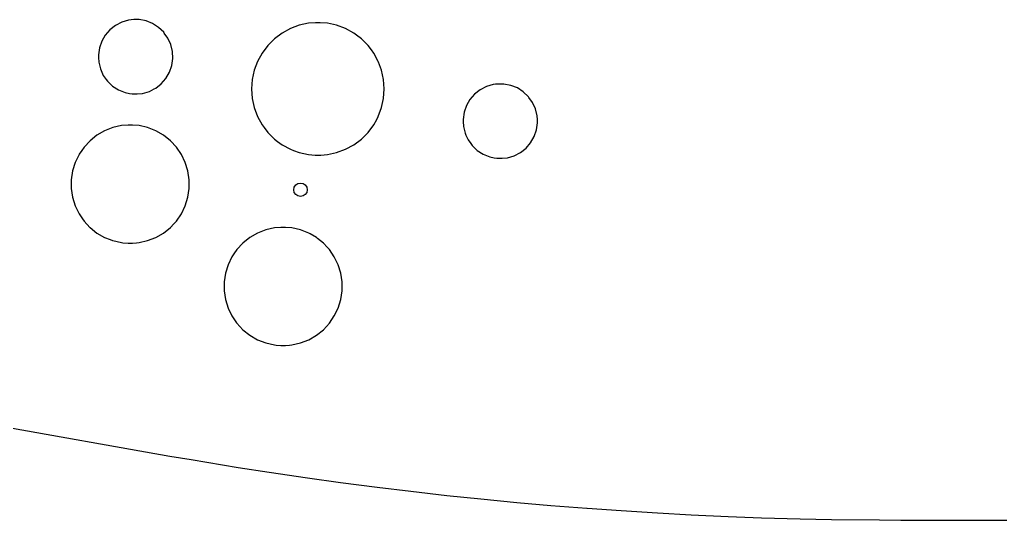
# Model space of a CAD drawing. Extents: x 1.95 to 9.87, y -5.96 to -1.39.
# Drawn here: x 4.695 to 5.842, y -5.963 to -5.378 of the extents above; entities that cross this region are included whole.
import ezdxf

# ---------------------------------------------------------------- set-up
doc = ezdxf.new("R2010")
doc.units = 0
doc.header["$MEASUREMENT"] = 0
doc.layers.add('BLACK', color=7, linetype='CONTINUOUS')

msp = doc.modelspace()

# ---------------------------------------------------------------- linework, layer by layer
at = {"layer": 'BLACK', "linetype": 'CONTINUOUS'}
for p, q in [((4.82566, -5.37848), (4.82249, -5.37879)), ((4.82866, -5.3782), (4.82566, -5.37848)), ((4.83487, -5.3782), (4.82866, -5.3782)), ((4.843, -5.37977), (4.83487, -5.3782)), ((4.83487, -5.3782), (4.83487, -5.3782)), ((4.80067, -5.39003), (4.79525, -5.39629)), ((4.80718, -5.38492), (4.80067, -5.39003)), ((4.81454, -5.38112), (4.80718, -5.38492)), ((4.82249, -5.37879), (4.81454, -5.38112)), ((4.84303, -5.37978), (4.843, -5.37977)), ((4.843, -5.37977), (4.843, -5.37977)), ((4.843, -5.37977), (4.843, -5.37977)), ((4.85069, -5.38284), (4.84303, -5.37978)), ((4.85766, -5.38732), (4.85069, -5.38284)), ((4.86365, -5.39303), (4.85766, -5.38732)), ((4.85766, -5.38732), (4.85766, -5.38732)), ((4.85766, -5.38732), (4.85766, -5.38732)), ((5.01176, -5.38861), (5.00204, -5.39391)), ((5.02212, -5.38474), (5.01176, -5.38861)), ((5.03294, -5.38239), (5.02212, -5.38474)), ((5.04121, -5.3818), (5.03294, -5.38239)), ((5.04674, -5.3818), (5.04121, -5.3818)), ((5.04121, -5.3818), (5.04121, -5.3818)), ((5.05501, -5.38239), (5.04674, -5.3818)), ((5.04674, -5.3818), (5.04674, -5.3818)), ((5.06583, -5.38474), (5.05501, -5.38239)), ((5.07619, -5.38861), (5.06583, -5.38474)), ((5.08591, -5.39391), (5.07619, -5.38861)), ((4.79525, -5.39629), (4.79111, -5.40346)), ((4.86428, -5.39393), (4.86365, -5.39303)), ((4.86845, -5.39978), (4.86428, -5.39393)), ((4.87189, -5.40731), (4.86845, -5.39978)), ((4.86845, -5.39978), (4.86845, -5.39978)), ((4.86845, -5.39978), (4.86845, -5.39978)), ((4.99318, -5.40055), (4.98536, -5.40837)), ((5.00204, -5.39391), (4.99318, -5.40055)), ((5.0891, -5.39631), (5.08591, -5.39391)), ((5.09477, -5.40055), (5.0891, -5.39631)), ((5.10259, -5.40837), (5.09477, -5.40055)), ((4.7884, -5.41129), (4.78725, -5.41926)), ((4.79111, -5.40346), (4.7884, -5.41129)), ((4.87384, -5.41536), (4.87189, -5.40731)), ((4.98536, -5.40837), (4.97873, -5.41723)), ((5.10642, -5.41349), (5.10259, -5.40837)), ((4.78725, -5.41926), (4.78722, -5.41949)), ((4.78722, -5.41949), (4.78736, -5.42235)), ((4.78736, -5.42235), (4.78761, -5.42776)), ((4.87306, -5.43183), (4.87424, -5.42363)), ((4.87424, -5.42363), (4.87384, -5.41536)), ((4.97873, -5.41723), (4.97342, -5.42694)), ((5.10922, -5.41723), (5.10642, -5.41349)), ((5.11453, -5.42694), (5.10922, -5.41723)), ((4.78761, -5.42776), (4.78762, -5.42777)), ((4.78762, -5.42777), (4.78957, -5.43581)), ((4.78957, -5.43581), (4.79132, -5.43966)), ((4.87035, -5.43966), (4.87306, -5.43183)), ((4.97342, -5.42694), (4.96956, -5.43731)), ((5.11483, -5.42776), (5.11453, -5.42694)), ((5.11839, -5.43731), (5.11483, -5.42776)), ((4.79132, -5.43966), (4.79301, -5.44334)), ((4.79301, -5.44334), (4.79642, -5.44814)), ((4.86079, -5.45309), (4.86621, -5.44683)), ((4.86621, -5.44683), (4.87035, -5.43966)), ((4.96956, -5.43731), (4.9672, -5.44812)), ((5.12075, -5.44812), (5.11839, -5.43731)), ((4.79642, -5.44814), (4.79781, -5.45009)), ((4.79781, -5.45009), (4.8038, -5.4558)), ((4.8038, -5.4558), (4.8038, -5.4558)), ((4.8038, -5.4558), (4.8038, -5.4558)), ((4.8038, -5.4558), (4.81077, -5.46028)), ((4.85242, -5.45916), (4.85428, -5.4582)), ((4.85428, -5.4582), (4.86079, -5.45309)), ((4.9672, -5.44812), (4.96641, -5.45916)), ((5.12153, -5.45916), (5.12075, -5.44812)), ((5.24103, -5.45632), (5.23367, -5.46012)), ((5.24898, -5.45399), (5.24103, -5.45632)), ((5.25172, -5.45373), (5.24898, -5.45399)), ((5.25515, -5.4534), (5.25172, -5.45373)), ((5.26136, -5.4534), (5.25515, -5.4534)), ((5.26949, -5.45497), (5.26136, -5.4534)), ((5.26136, -5.4534), (5.26136, -5.4534)), ((5.26953, -5.45498), (5.26949, -5.45497)), ((5.26949, -5.45497), (5.26949, -5.45497)), ((5.26949, -5.45497), (5.26949, -5.45497)), ((5.27718, -5.45805), (5.26953, -5.45498)), ((5.28415, -5.46252), (5.27718, -5.45805)), ((4.81077, -5.46028), (4.81077, -5.46028)), ((4.81077, -5.46028), (4.81846, -5.46336)), ((4.81846, -5.46336), (4.82353, -5.46433)), ((4.82353, -5.46433), (4.82659, -5.46492)), ((4.82659, -5.46492), (4.82659, -5.46492)), ((4.82659, -5.46492), (4.83279, -5.46492)), ((4.83279, -5.46492), (4.83897, -5.46433)), ((4.83279, -5.46492), (4.83279, -5.46492)), ((4.83897, -5.46433), (4.84692, -5.462)), ((4.84692, -5.462), (4.85242, -5.45916)), ((4.96641, -5.45916), (4.9672, -5.4702)), ((4.9672, -5.4702), (4.96956, -5.48101)), ((5.11839, -5.48101), (5.12075, -5.4702)), ((5.12075, -5.4702), (5.12153, -5.45916)), ((5.22716, -5.46524), (5.22174, -5.4715)), ((5.23367, -5.46012), (5.22716, -5.46524)), ((5.29014, -5.46824), (5.28415, -5.46252)), ((5.28415, -5.46252), (5.28415, -5.46252)), ((5.28415, -5.46252), (5.28415, -5.46252)), ((5.29073, -5.46907), (5.29014, -5.46824)), ((5.29494, -5.47498), (5.29073, -5.46907)), ((4.96956, -5.48101), (4.97342, -5.49138)), ((5.11453, -5.49138), (5.11839, -5.48101)), ((5.2176, -5.47867), (5.21489, -5.48649)), ((5.22174, -5.4715), (5.2176, -5.47867)), ((5.29838, -5.48252), (5.29494, -5.47498)), ((5.29494, -5.47498), (5.29494, -5.47498)), ((5.29494, -5.47498), (5.29494, -5.47498)), ((4.97342, -5.49138), (4.97873, -5.50109)), ((5.11272, -5.49469), (5.11453, -5.49138)), ((5.21489, -5.48649), (5.21371, -5.49469)), ((5.30034, -5.49056), (5.29838, -5.48252)), ((5.30053, -5.4947), (5.30034, -5.49056)), ((4.80411, -5.50433), (4.79449, -5.50811)), ((4.81418, -5.50203), (4.80411, -5.50433)), ((4.8219, -5.50146), (4.81418, -5.50203)), ((4.82706, -5.50146), (4.8219, -5.50146)), ((4.8219, -5.50146), (4.8219, -5.50146)), ((4.83478, -5.50203), (4.82706, -5.50146)), ((4.82706, -5.50146), (4.82706, -5.50146)), ((4.84485, -5.50433), (4.83478, -5.50203)), ((4.85446, -5.50811), (4.84485, -5.50433)), ((4.97873, -5.50109), (4.98115, -5.50433)), ((4.98115, -5.50433), (4.98536, -5.50995)), ((5.10259, -5.50995), (5.10922, -5.50109)), ((5.10922, -5.50109), (5.11272, -5.49469)), ((5.21371, -5.49469), (5.21383, -5.49729)), ((5.21371, -5.49469), (5.21371, -5.49469)), ((5.21383, -5.49729), (5.2141, -5.50296)), ((5.2141, -5.50296), (5.21489, -5.50622)), ((5.29955, -5.50703), (5.30073, -5.49883)), ((5.30073, -5.49883), (5.30053, -5.4947)), ((4.78555, -5.51327), (4.77747, -5.51971)), ((4.79449, -5.50811), (4.78555, -5.51327)), ((4.86341, -5.51327), (4.85446, -5.50811)), ((4.87148, -5.51971), (4.86341, -5.51327)), ((4.86341, -5.51327), (4.86341, -5.51327)), ((4.98536, -5.50995), (4.99318, -5.51778)), ((5.09477, -5.51778), (5.10259, -5.50995)), ((5.21489, -5.50622), (5.21606, -5.51101)), ((5.21606, -5.51101), (5.21709, -5.51327)), ((5.21709, -5.51327), (5.2195, -5.51854)), ((5.2927, -5.52203), (5.29684, -5.51486)), ((5.29684, -5.51486), (5.29955, -5.50703)), ((4.77045, -5.52728), (4.7679, -5.53102)), ((4.77747, -5.51971), (4.77045, -5.52728)), ((4.87149, -5.51971), (4.87148, -5.51971)), ((4.87851, -5.52728), (4.87149, -5.51971)), ((4.87149, -5.51971), (4.87149, -5.51971)), ((4.88433, -5.53582), (4.87851, -5.52728)), ((4.87851, -5.52728), (4.87851, -5.52728)), ((4.87851, -5.52728), (4.87851, -5.52728)), ((4.99318, -5.51778), (4.99666, -5.52038)), ((4.99666, -5.52038), (5.00204, -5.52441)), ((5.00204, -5.52441), (5.01176, -5.52971)), ((5.07619, -5.52971), (5.08591, -5.52441)), ((5.08591, -5.52441), (5.09477, -5.51778)), ((5.2195, -5.51854), (5.22266, -5.52299)), ((5.22266, -5.52299), (5.2243, -5.52529)), ((5.2243, -5.52529), (5.23029, -5.531)), ((5.28728, -5.52829), (5.2927, -5.52203)), ((4.76463, -5.53582), (4.76283, -5.53955)), ((4.76485, -5.53549), (4.76463, -5.53582)), ((4.7679, -5.53102), (4.76485, -5.53549)), ((4.88881, -5.54512), (4.88433, -5.53582)), ((5.01176, -5.52971), (5.01525, -5.53102)), ((5.01525, -5.53102), (5.02212, -5.53358)), ((5.02212, -5.53358), (5.03294, -5.53593)), ((5.03294, -5.53593), (5.04062, -5.53648)), ((5.04062, -5.53648), (5.04121, -5.53652)), ((5.04121, -5.53652), (5.04121, -5.53652)), ((5.04121, -5.53652), (5.04674, -5.53652)), ((5.04674, -5.53652), (5.04729, -5.53648)), ((5.04674, -5.53652), (5.04674, -5.53652)), ((5.04729, -5.53648), (5.05501, -5.53593)), ((5.05501, -5.53593), (5.06583, -5.53358)), ((5.06583, -5.53358), (5.07619, -5.52971)), ((5.23029, -5.531), (5.23029, -5.531)), ((5.23029, -5.531), (5.23029, -5.531)), ((5.23029, -5.531), (5.23726, -5.53548)), ((5.23726, -5.53548), (5.23726, -5.53548)), ((5.23726, -5.53548), (5.24495, -5.53856)), ((5.24495, -5.53856), (5.25002, -5.53953)), ((5.26546, -5.53953), (5.27341, -5.5372)), ((5.27341, -5.5372), (5.28077, -5.53341)), ((5.28077, -5.53341), (5.28728, -5.52829)), ((4.76014, -5.54512), (4.7571, -5.55499)), ((4.76283, -5.53955), (4.76014, -5.54512)), ((4.89186, -5.55499), (4.88881, -5.54512)), ((5.25002, -5.53953), (5.25308, -5.54012)), ((5.25308, -5.54012), (5.25308, -5.54012)), ((5.25308, -5.54012), (5.25929, -5.54012)), ((5.25929, -5.54012), (5.26546, -5.53953)), ((5.25929, -5.54012), (5.25929, -5.54012)), ((4.7571, -5.55499), (4.75556, -5.56521)), ((4.8934, -5.56521), (4.89186, -5.55499)), ((4.75556, -5.56521), (4.75556, -5.57554)), ((4.8934, -5.57554), (4.8934, -5.56521)), ((4.75556, -5.57554), (4.7571, -5.58575)), ((4.89186, -5.58575), (4.8934, -5.57554)), ((4.7571, -5.58575), (4.76014, -5.59562)), ((4.76014, -5.59562), (4.76463, -5.60493)), ((4.88433, -5.60493), (4.88881, -5.59562)), ((4.88881, -5.59562), (4.89186, -5.58575)), ((4.76463, -5.60493), (4.76858, -5.61072)), ((4.87851, -5.61346), (4.88433, -5.60493)), ((4.76858, -5.61072), (4.77045, -5.61346)), ((4.77045, -5.61346), (4.77738, -5.62094)), ((4.87148, -5.62104), (4.87557, -5.61663)), ((4.87557, -5.61663), (4.87851, -5.61346)), ((4.87851, -5.61346), (4.87851, -5.61346)), ((4.87851, -5.61346), (4.87851, -5.61346)), ((4.77738, -5.62094), (4.77747, -5.62104)), ((4.77747, -5.62104), (4.78555, -5.62748)), ((4.78555, -5.62748), (4.79449, -5.63264)), ((4.85446, -5.63264), (4.86341, -5.62748)), ((4.86341, -5.62748), (4.87148, -5.62104)), ((4.97331, -5.62759), (4.96437, -5.63275)), ((4.98293, -5.62381), (4.97331, -5.62759)), ((4.993, -5.62152), (4.98293, -5.62381)), ((5.00072, -5.62094), (4.993, -5.62152)), ((5.00588, -5.62094), (5.00072, -5.62094)), ((5.00072, -5.62094), (5.00072, -5.62094)), ((5.0136, -5.62152), (5.00588, -5.62094)), ((5.00588, -5.62094), (5.00588, -5.62094)), ((5.02367, -5.62381), (5.0136, -5.62152)), ((5.03328, -5.62759), (5.02367, -5.62381)), ((5.03485, -5.62849), (5.03328, -5.62759)), ((5.03328, -5.62759), (5.03328, -5.62759)), ((5.03328, -5.62759), (5.03328, -5.62759)), ((5.04223, -5.63275), (5.03485, -5.62849)), ((4.79449, -5.63264), (4.80111, -5.63524)), ((4.80111, -5.63524), (4.80384, -5.63631)), ((4.80384, -5.63631), (4.80411, -5.63641)), ((4.80411, -5.63641), (4.81418, -5.63871)), ((4.81418, -5.63871), (4.81601, -5.63885)), ((4.81601, -5.63885), (4.8219, -5.63929)), ((4.8219, -5.63929), (4.8219, -5.63929)), ((4.8219, -5.63929), (4.82706, -5.63929)), ((4.82706, -5.63929), (4.83188, -5.63893)), ((4.82706, -5.63929), (4.82706, -5.63929)), ((4.83188, -5.63893), (4.83478, -5.63871)), ((4.83478, -5.63871), (4.84485, -5.63641)), ((4.84485, -5.63641), (4.85446, -5.63264)), ((4.95629, -5.63919), (4.94926, -5.64676)), ((4.96437, -5.63275), (4.95629, -5.63919)), ((5.04363, -5.63387), (5.04223, -5.63275)), ((5.0503, -5.63919), (5.04363, -5.63387)), ((5.05469, -5.64392), (5.0503, -5.63919)), ((5.0503, -5.63919), (5.0503, -5.63919)), ((5.0503, -5.63919), (5.0503, -5.63919)), ((4.94578, -5.65187), (4.94345, -5.6553)), ((4.94926, -5.64676), (4.94578, -5.65187)), ((5.05733, -5.64676), (5.05469, -5.64392)), ((5.06315, -5.6553), (5.05733, -5.64676)), ((5.05733, -5.64676), (5.05733, -5.64676)), ((5.05733, -5.64676), (5.05733, -5.64676)), ((4.93896, -5.66461), (4.93592, -5.67448)), ((4.94345, -5.6553), (4.93896, -5.66461)), ((5.06763, -5.66461), (5.06315, -5.6553)), ((5.07068, -5.67448), (5.06763, -5.66461)), ((4.93592, -5.67448), (4.93438, -5.68469)), ((5.07221, -5.68469), (5.07068, -5.67448)), ((4.93438, -5.68469), (4.93438, -5.69502)), ((5.07221, -5.69502), (5.07221, -5.68469)), ((4.87083, -5.88841), (3.77406, -5.69502)), ((4.93438, -5.69502), (4.93592, -5.70523)), ((5.07068, -5.70523), (5.07221, -5.69502)), ((4.93592, -5.70523), (4.93896, -5.7151)), ((5.06763, -5.7151), (5.07068, -5.70523)), ((4.93896, -5.7151), (4.94345, -5.72441)), ((5.06315, -5.72441), (5.06763, -5.7151)), ((4.94345, -5.72441), (4.9488, -5.73226)), ((4.9488, -5.73226), (4.94926, -5.73294)), ((4.94926, -5.73294), (4.95629, -5.74052)), ((5.0503, -5.74052), (5.05732, -5.73296)), ((5.05732, -5.73296), (5.05733, -5.73294)), ((5.05733, -5.73294), (5.06315, -5.72441)), ((5.05733, -5.73294), (5.05733, -5.73294)), ((5.05733, -5.73294), (5.05733, -5.73294)), ((4.95629, -5.74052), (4.95629, -5.74052)), ((4.95629, -5.74052), (4.96437, -5.74696)), ((5.04223, -5.74696), (5.0503, -5.74052)), ((4.96437, -5.74696), (4.97331, -5.75212)), ((4.97331, -5.75212), (4.98293, -5.75589)), ((4.98293, -5.75589), (4.993, -5.75819)), ((5.0136, -5.75819), (5.02367, -5.75589)), ((5.02367, -5.75589), (5.03328, -5.75212)), ((5.03328, -5.75212), (5.04223, -5.74696)), ((4.993, -5.75819), (4.9952, -5.75836)), ((4.9952, -5.75836), (5.00072, -5.75877)), ((5.00072, -5.75877), (5.00072, -5.75877)), ((5.00072, -5.75877), (5.00588, -5.75877)), ((5.00588, -5.75877), (5.0107, -5.75841)), ((5.00588, -5.75877), (5.00588, -5.75877)), ((5.0107, -5.75841), (5.0136, -5.75819)), ((4.87087, -5.88842), (4.87083, -5.88841)), ((4.89563, -5.89258), (4.87087, -5.88842)), ((4.9506, -5.90178), (4.89563, -5.89258)), ((4.95067, -5.90179), (4.9506, -5.90178)), ((4.98702, -5.90731), (4.95067, -5.90179)), ((4.98703, -5.90731), (4.98702, -5.90731)), ((5.03178, -5.914), (4.98703, -5.90731)), ((5.03184, -5.91401), (5.03178, -5.914)), ((5.07028, -5.91923), (5.03184, -5.91401)), ((5.0703, -5.91923), (5.07028, -5.91923)), ((5.11316, -5.92487), (5.0703, -5.91923)), ((5.11322, -5.92488), (5.11316, -5.92487)), ((5.15252, -5.92958), (5.11322, -5.92488)), ((5.15254, -5.92958), (5.15252, -5.92958)), ((5.19477, -5.93439), (5.15254, -5.92958)), ((5.19482, -5.9344), (5.19477, -5.93439)), ((5.23452, -5.93851), (5.19482, -5.9344)), ((5.23455, -5.93851), (5.23452, -5.93851)), ((5.27657, -5.94255), (5.23455, -5.93851)), ((5.27661, -5.94256), (5.27657, -5.94255)), ((5.31647, -5.94605), (5.27661, -5.94256)), ((5.31651, -5.94605), (5.31647, -5.94605)), ((5.3586, -5.94936), (5.31651, -5.94605)), ((5.35863, -5.94936), (5.3586, -5.94936)), ((5.39844, -5.95221), (5.35863, -5.94936)), ((5.39849, -5.95221), (5.39844, -5.95221)), ((5.44091, -5.95481), (5.39849, -5.95221)), ((5.44094, -5.95481), (5.44091, -5.95481)), ((5.48045, -5.95701), (5.44094, -5.95481)), ((5.48051, -5.95701), (5.48045, -5.95701)), ((5.5237, -5.9589), (5.48051, -5.95701)), ((5.52372, -5.9589), (5.5237, -5.9589)), ((5.56248, -5.96043), (5.52372, -5.9589)), ((5.56255, -5.96044), (5.56248, -5.96043)), ((5.60777, -5.96162), (5.56255, -5.96044)), ((5.60778, -5.96162), (5.60777, -5.96162)), ((5.60777, -5.96162), (5.60777, -5.96162)), ((5.64454, -5.9625), (5.60778, -5.96162)), ((5.64461, -5.9625), (5.64454, -5.9625)), ((5.70054, -5.96299), (5.64461, -5.9625)), ((5.72542, -5.96318), (5.70054, -5.96299)), ((5.72546, -5.96318), (5.72542, -5.96318)), ((5.90551, -5.96318), (5.72546, -5.96318))]:
    msp.add_line(p, q, dxfattribs=at)
at = {"layer": 'BLACK'}
msp.add_circle((5.02362, -5.57693), 0.00787, dxfattribs=at)

doc.saveas('drawing.dxf')
